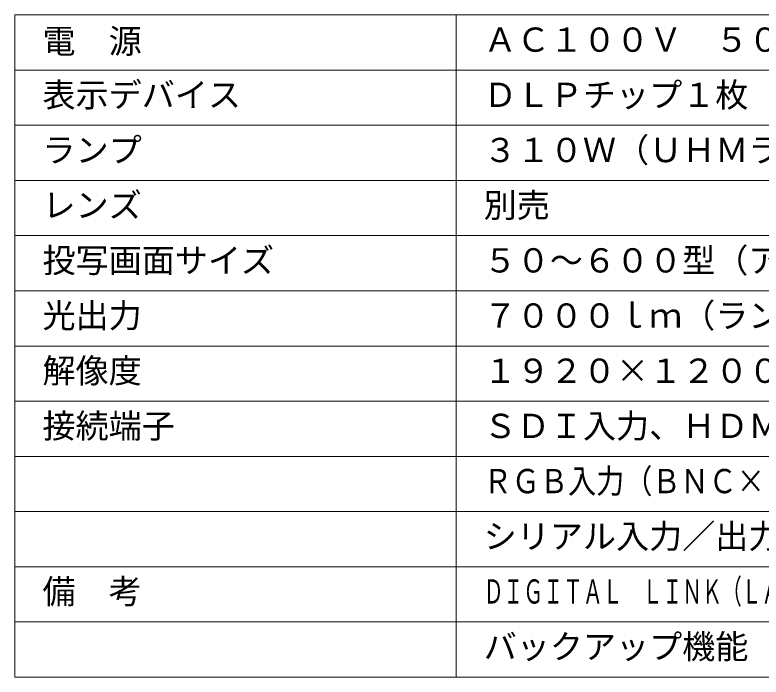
# Model space of a CAD drawing. Units: millimetres, scale not verified. Extents: x -62 to 63, y -57 to 57.
# Drawn here: x -62.5 to 5.2, y -56.5 to 3.5 of the extents above; entities that cross this region are included whole.
import ezdxf
from ezdxf.enums import TextEntityAlignment as Align

# ---------------------------------------------------------------- set-up
doc = ezdxf.new("R2010")
doc.units = ezdxf.units.MM
doc.header["$LTSCALE"] = 0.125
doc.layers.add('0-1_MOJI1', color=7, linetype='Continuous')
doc.layers.add('0-2_WAKU', color=1, linetype='Continuous', lineweight=18)
doc.styles.add('ＭＳ ゴシック', font='')
doc.styles.get('ＭＳ ゴシック').set_extended_font_data('MS Gothic')

msp = doc.modelspace()

# ---------------------------------------------------------------- linework, layer by layer
at = {"layer": '0-2_WAKU', "color": 4}
for p, q in [((-62.4976, 3.4895), (-62.4976, -56.5105)), ((62.5024, 3.4895), (-62.4976, 3.4895)), ((-22.4976, -56.5105), (-22.4976, 3.4895)), ((-62.4976, -56.5105), (62.5024, -56.5105))]:
    msp.add_line(p, q, dxfattribs=at)
at = {"layer": '0-2_WAKU'}
for p, q in [((-62.4976, -1.5105), (62.5024, -1.5105)), ((-62.4976, -6.5105), (62.5024, -6.5105)), ((-62.4976, -11.5105), (62.5024, -11.5105)), ((-62.4976, -16.5105), (62.5024, -16.5105)), ((-62.4976, -21.5105), (62.5024, -21.5105)), ((-62.4976, -26.5105), (62.5024, -26.5105)), ((-62.4976, -31.5105), (62.5024, -31.5105)), ((-62.4976, -36.5105), (62.5024, -36.5105)), ((-62.4976, -41.5105), (62.5024, -41.5105)), ((-62.4976, -46.5105), (62.5024, -46.5105)), ((-62.4976, -51.5105), (62.5024, -51.5105))]:
    msp.add_line(p, q, dxfattribs=at)

# ---------------------------------------------------------------- texts
at = {"layer": '0-1_MOJI1', "style": 'ＭＳ ゴシック'}
for s, p in [('電\u3000源', (-59.9976, -0.6424)), ('ＡＣ１００Ｖ\u3000５０Ｈｚ／６０Ｈｚ', (-19.9976, -0.5105)), ('表示デバイス', (-59.9976, -5.5105)), ('ＤＬＰチップ１枚\u3000ＤＬＰ方式', (-19.9976, -5.5105)), ('ランプ', (-59.9976, -10.5105)), ('３１０Ｗ（ＵＨＭランプ\u3000２灯式）', (-19.9976, -10.5105)), ('レンズ', (-59.9976, -15.5105)), ('別売', (-19.9976, -15.5105)), ('投写画面サイズ', (-59.9976, -20.5105)), ('５０～６００型（アスペクト比\u3000１６：１０時）', (-19.9976, -20.5105)), ('７０００ｌｍ（ランプ２灯、ノーマルモード時）', (-19.9976, -25.5105)), ('光出力', (-59.9976, -25.5105)), ('解像度', (-59.9976, -30.5105)), ('１９２０×１２００ドット', (-19.9976, -30.5105)), ('接続端子', (-59.9976, -35.5105)), ('ＳＤＩ入力、ＨＤＭＩ入力、ＤＶＩ－Ｄ入力、', (-19.9976, -35.5105)), ('シリアル入力／出力、リモート入力／出力、ＬＡＮ', (-19.9976, -45.5105)), ('備\u3000考\u3000', (-59.9976, -50.5105)), ('バックアップ機能', (-19.9976, -55.5105))]:
    msp.add_text(s, height=2.199, dxfattribs=at).set_placement(p, align=Align.BOTTOM_LEFT)
for s, width, p in [('ＲＧＢ入力（ＢＮＣ×５／高密度Ｄ－Ｓｕｂ１５Ｐ・メス）、', 0.85, (-19.9976, -40.5105)), ('ＤＩＧＩＴＡＬ\u3000ＬＩＮＫ（ＬＡＮと共用）、騒音値：３０ｄＢ（ノーマルモード時）、', 0.6, (-19.9976, -50.5105))]:
    msp.add_text(s, height=2.199, dxfattribs=dict(at, width=width)).set_placement(p, align=Align.BOTTOM_LEFT)

doc.saveas('drawing.dxf')
